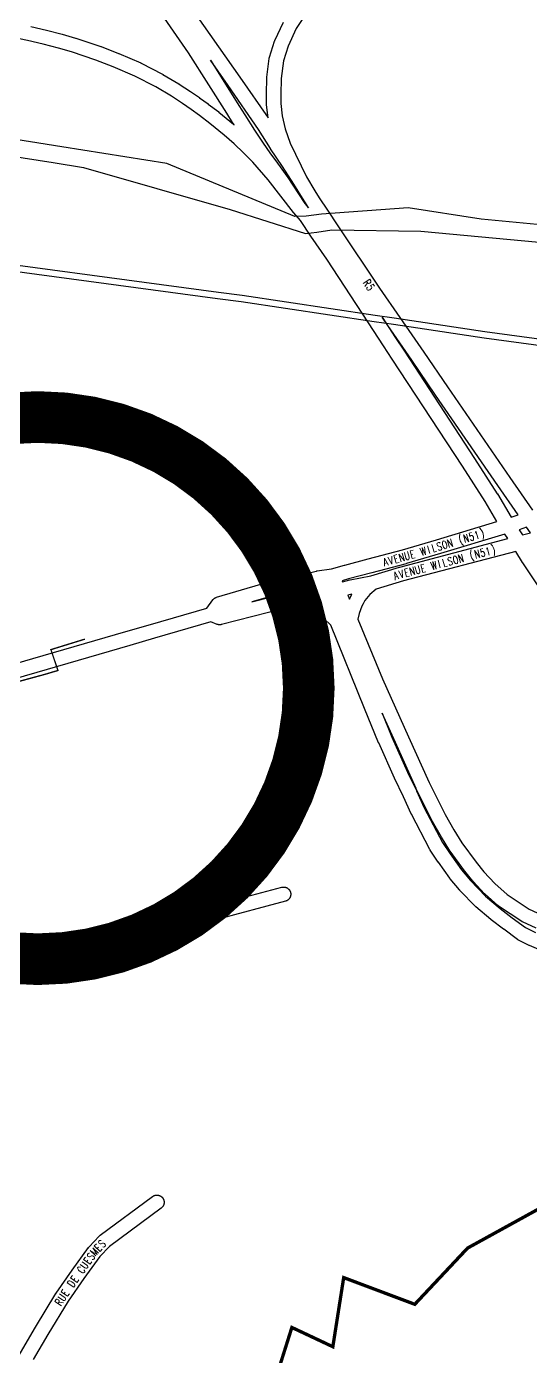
# Model space of a CAD drawing. Header units: millimetres. Extents: x 233857 to 235003, y 252930 to 253232.
# Drawn here: x 234687 to 234724.8, y 253028.1 to 253127.8 of the extents above; entities that cross this region are included whole.
import ezdxf
from ezdxf.enums import TextEntityAlignment as Align

# ---------------------------------------------------------------- set-up
doc = ezdxf.new("R2010")
doc.units = ezdxf.units.MM
doc.layers.get('0').update_dxf_attribs({"linetype": 'CONTINUOUS'})
for name, color, linetype in [('1CARTOUCHE', 7, 'CONTINUOUS'), ('1GAZ_POSE', 1, 'CONTINUOUS'), ('IGN', 253, 'CONTINUOUS')]:
    doc.layers.add(name, color=color, linetype=linetype)
doc.styles.add('BR11', font='ROMANS.shx', dxfattribs={"width": 0.7, "height": 6})

# ---------------------------------------------------------------- blocks, each defined once
blk = doc.blocks.new('*U66')
at = {"color": 0, "style": 'BR11', "width": 0.7}
for s, rotation, p in [('S', 46.70642, (117107.31, 126119.65)), ('S', 53.55091, (117099.06, 126110.16)), ('M', 46.84017, (117101.56, 126113.53)), ('E', 46.70642, (117104.43, 126116.6)), ('C', 54.30439, (117091.67, 126099.96)), ('U', 54.05323, (117094.12, 126103.37)), ('E', 53.80207, (117096.58, 126106.77)), ('D', 55.05786, (117084.41, 126089.66)), ('E', 54.80671, (117086.81, 126093.1)), ('U', 55.97231, (117077.29, 126079.26)), ('E', 55.56018, (117079.64, 126082.74)), ('R', 58.40023, (117075.09, 126075.68))]:
    blk.add_text(s, height=6, rotation=rotation, dxfattribs=at).set_placement(p, align=Align.MIDDLE)
blk = doc.blocks.new('*U112')
at = {"color": 0, "style": 'BR11', "width": 0.7}
for s, rotation, p in [('(', 14.73708, (117384.58, 126635.55)), ('N', 14.73708, (117388.65, 126636.62)), ('5', 14.73708, (117392.71, 126637.68)), ('1', 14.73708, (117396.77, 126638.75)), (')', 14.73708, (117400.83, 126639.82)), ('W', 14.73708, (117356.15, 126628.07)), ('I', 14.73708, (117360.21, 126629.14)), ('L', 14.73708, (117364.28, 126630.21)), ('S', 14.73708, (117368.34, 126631.27)), ('O', 14.73708, (117372.4, 126632.34)), ('N', 14.73708, (117376.46, 126633.41)), ('A', 16.81304, (117327.76, 126620.44)), ('V', 14.79315, (117331.78, 126621.65)), ('E', 14.73708, (117335.84, 126622.73)), ('N', 14.73708, (117339.9, 126623.8)), ('U', 14.73708, (117343.97, 126624.86)), ('E', 14.73708, (117348.03, 126625.93))]:
    blk.add_text(s, height=6, rotation=rotation, dxfattribs=at).set_placement(p, align=Align.MIDDLE)
blk = doc.blocks.new('*U113')
at = {"color": 0, "style": 'BR11', "width": 0.7}
for s, rotation, p in [('(', 16.70793, (117376.3, 126647.24)), ('N', 16.70793, (117380.32, 126648.45)), ('5', 16.70793, (117384.34, 126649.65)), ('1', 16.70793, (117388.37, 126650.86)), (')', 16.70793, (117392.39, 126652.07)), ('E', 16.23127, (117340.09, 126636.38)), ('W', 16.71607, (117348.15, 126638.74)), ('I', 16.95847, (117352.18, 126639.95)), ('L', 17.11094, (117356.19, 126641.17)), ('S', 16.70793, (117360.21, 126642.41)), ('O', 16.70793, (117364.23, 126643.62)), ('N', 16.70793, (117368.25, 126644.82)), ('A', 15.01927, (117319.86, 126630.76)), ('V', 15.26167, (117323.92, 126631.85)), ('E', 15.50407, (117327.97, 126632.96)), ('N', 15.74647, (117332.01, 126634.08)), ('U', 15.98887, (117336.06, 126635.22))]:
    blk.add_text(s, height=6, rotation=rotation, dxfattribs=at).set_placement(p, align=Align.MIDDLE)
blk = doc.blocks.new('*U154')
at = {"color": 0, "style": 'BR11', "width": 0.7}
for s, p in [('R', (117306.21, 126840.1)), ('5', (117308.55, 126836.61))]:
    blk.add_text(s, height=6, rotation=303.82209, dxfattribs=at).set_placement(p, align=Align.MIDDLE)

msp = doc.modelspace()

# ---------------------------------------------------------------- linework, layer by layer
at = {"layer": '1CARTOUCHE', "color": 251, "const_width": 3.873, "flags": 128}
msp.add_lwpolyline([(234667.504, 253078.23, 1), (234708.153, 253078.23, 1)], format="xyb", close=True, dxfattribs=at)
at = {"layer": '1GAZ_POSE', "const_width": 0.1, "flags": 128}
msp.add_lwpolyline([(234679.562, 253074.591), (234679.057, 253075.879), (234679.061, 253076.049), (234679.11, 253076.295), (234679.162, 253076.477), (234679.255, 253076.678), (234679.435, 253076.831), (234679.602, 253076.912), (234681.316, 253077.339), (234688.319, 253079.248), (234689.345, 253079.551), (234688.818, 253081.115), (234691.37, 253081.904)], dxfattribs=at)
at = {"layer": 'IGN'}
for points in [[(234696.409, 253133.397), (234702.982, 253124.03), (234702.984, 253124.028), (234705.095, 253120.986), (234704.988, 253121.958), (234704.986, 253121.975), (234704.985, 253121.992), (234704.985, 253122.008), (234704.972, 253122.734), (234704.972, 253122.748), (234704.972, 253122.762), (234705.015, 253123.996), (234705.015, 253124.011), (234705.017, 253124.027), (234705.018, 253124.042), (234705.184, 253125.424), (234705.186, 253125.441), (234705.189, 253125.457), (234705.192, 253125.474), (234705.196, 253125.491), (234705.2, 253125.507), (234705.205, 253125.523), (234705.586, 253126.721), (234705.591, 253126.737), (234705.597, 253126.753), (234705.603, 253126.769), (234705.61, 253126.784), (234706.245, 253128.158)], [(234687.314, 253127.831), (234688.482, 253127.55), (234688.489, 253127.549), (234689.653, 253127.253), (234689.663, 253127.25), (234689.673, 253127.247), (234690.669, 253126.953), (234690.685, 253126.948), (234692.549, 253126.333), (234692.563, 253126.329), (234692.576, 253126.324), (234693.882, 253125.816), (234693.891, 253125.813), (234693.9, 253125.809), (234695.553, 253125.096), (234695.57, 253125.089), (234695.587, 253125.081), (234697.187, 253124.257), (234697.201, 253124.25), (234697.215, 253124.242), (234698.421, 253123.53), (234698.432, 253123.523), (234698.443, 253123.516), (234699.279, 253122.966), (234699.292, 253122.957), (234699.947, 253122.498), (234699.956, 253122.493), (234700.603, 253122.021), (234700.61, 253122.016), (234701.398, 253121.424), (234701.409, 253121.415), (234701.42, 253121.406), (234702.505, 253120.496), (234702.514, 253120.489), (234702.546, 253120.46), (234702.443, 253120.625), (234701.999, 253121.329), (234701.999, 253121.329), (234700.659, 253123.455), (234699.137, 253125.865), (234694.852, 253132.059)], [(234708.425, 253129.537), (234707.21, 253127.67), (234706.605, 253126.362), (234706.25, 253125.245), (234706.093, 253123.936), (234706.052, 253122.739), (234706.064, 253122.052), (234706.167, 253121.121), (234706.379, 253120.166), (234706.746, 253119.073), (234707.973, 253116.559), (234708.6, 253115.519), (234708.933, 253114.986), (234709.557, 253114.052), (234709.558, 253114.051), (234710.328, 253112.89), (234713.466, 253108.207), (234714.975, 253106.021), (234716.771, 253103.424), (234716.774, 253103.42), (234718.545, 253100.808), (234723.225, 253094.028), (234723.225, 253094.027), (234724.915, 253091.561)], [(234780.396, 253129.092), (234776.705, 253127.579), (234746.734, 253114.803), (234740.781, 253113.531), (234734.5, 253112.843), (234727.383, 253112.795), (234721.083, 253113.379), (234715.595, 253114.242), (234709.108, 253113.752), (234707.954, 253113.623), (234707.097, 253113.575), (234697.514, 253117.57), (234689.634, 253118.796), (234638.081, 253127.042), (234631.781, 253127.856), (234628.682, 253128.123), (234623.886, 253128.086), (234618.1, 253128.042), (234592.797, 253127.96)], [(234683.834, 253079.397), (234687.464, 253080.447), (234694.442, 253082.465), (234696.291, 253083.007), (234696.293, 253083.007), (234700.509, 253084.228), (234700.95, 253084.837), (234700.961, 253084.851), (234700.972, 253084.865), (234700.983, 253084.878), (234700.995, 253084.891), (234701.008, 253084.904), (234701.021, 253084.916), (234701.034, 253084.928), (234701.047, 253084.94), (234701.061, 253084.95), (234701.076, 253084.961), (234701.09, 253084.971), (234701.105, 253084.98), (234701.121, 253084.989), (234701.136, 253084.998), (234701.152, 253085.006), (234701.168, 253085.013), (234701.184, 253085.02), (234701.201, 253085.027), (234701.218, 253085.033), (234701.235, 253085.038), (234704.554, 253086.015), (234704.554, 253086.015), (234705.325, 253086.241), (234705.34, 253086.245), (234705.355, 253086.249), (234705.37, 253086.252), (234707.131, 253086.606), (234708.712, 253087.002), (234708.727, 253087.006), (234708.742, 253087.009), (234708.756, 253087.011), (234708.771, 253087.014), (234709.861, 253087.16), (234710.841, 253087.452), (234710.859, 253087.456), (234712.6, 253087.91), (234715.17, 253088.597), (234717.721, 253089.354), (234722.259, 253090.716), (234721.369, 253092.23), (234719.673, 253094.86), (234714.414, 253102.89), (234714.413, 253102.891), (234713.761, 253103.893), (234712.631, 253105.625), (234709.499, 253110.377), (234708.316, 253112.118), (234708.315, 253112.12), (234707.524, 253113.294), (234707.022, 253113.871), (234707.012, 253113.882), (234707.003, 253113.894), (234705.115, 253116.326), (234703.945, 253117.653), (234703.259, 253118.347), (234702.546, 253119.025), (234701.807, 253119.672), (234700.737, 253120.57), (234699.964, 253121.151), (234699.324, 253121.616), (234698.679, 253122.068), (234697.861, 253122.606), (234696.679, 253123.304), (234695.109, 253124.112), (234693.482, 253124.813), (234692.198, 253125.312), (234690.355, 253125.92), (234689.377, 253126.208), (234688.226, 253126.501), (234687.071, 253126.779), (234685.52, 253127.096)], [(234647.822, 253124.039), (234688.995, 253117.627), (234691.261, 253117.264), (234702.254, 253114.114), (234707.913, 253112.311), (234708.763, 253112.421), (234709.879, 253112.591), (234716.557, 253112.496), (234731.875, 253111.074)], [(234780.396, 253097.451), (234779.221, 253097.615), (234763.838, 253099.503), (234755.195, 253100.586), (234752.17, 253100.944), (234743.935, 253101.878), (234738, 253102.683), (234721.358, 253104.943), (234714.566, 253105.952), (234713.117, 253106.159), (234703.146, 253107.661), (234701.378, 253107.898), (234679.446, 253110.834), (234647.726, 253115.579), (234636.726, 253117.161), (234622.333, 253119.711), (234611.792, 253121.711), (234609.427, 253122.087), (234606.988, 253122.472), (234606.336, 253122.575), (234600.632, 253122.65), (234592.797, 253123.181)], [(234780.396, 253096.966), (234779.159, 253097.139), (234763.779, 253099.026), (234755.137, 253100.11), (234752.115, 253100.467), (234743.875, 253101.401), (234737.935, 253102.208), (234721.291, 253104.468), (234714.496, 253105.477), (234713.048, 253105.684), (234703.078, 253107.186), (234701.315, 253107.423), (234679.378, 253110.359), (234647.656, 253115.104), (234636.65, 253116.687), (234622.246, 253119.239), (234611.709, 253121.238), (234609.352, 253121.613), (234606.913, 253121.998), (234606.295, 253122.096), (234600.613, 253122.171), (234592.797, 253122.7)], [(234725.339, 253085.899), (234724.19, 253087.612), (234724.18, 253087.626), (234724.171, 253087.641), (234723.683, 253088.481), (234715.251, 253086.263), (234713.202, 253085.643), (234712.728, 253085.247), (234712.366, 253084.809), (234712.225, 253084.543), (234712.134, 253084.372), (234711.939, 253083.814), (234711.829, 253083.388), (234713.671, 253078.932), (234715.63, 253074.585), (234717.178, 253071.146), (234718.373, 253068.747), (234719.027, 253067.608), (234719.629, 253066.625), (234720.691, 253065.174), (234721.278, 253064.458), (234722.103, 253063.57), (234723.021, 253062.767), (234723.85, 253062.199), (234724.673, 253061.661), (234725.609, 253061.229)], [(234725.79, 253058.449), (234724.693, 253058.933), (234724.683, 253058.937), (234724.673, 253058.942), (234723.885, 253059.329), (234723.871, 253059.336), (234723.856, 253059.344), (234723.842, 253059.352), (234723.828, 253059.361), (234723.815, 253059.37), (234723.802, 253059.38), (234722.765, 253060.147), (234722.758, 253060.152), (234721.822, 253060.869), (234721.811, 253060.878), (234721.801, 253060.887), (234720.688, 253061.832), (234720.675, 253061.843), (234720.662, 253061.855), (234720.65, 253061.868), (234719.488, 253063.068), (234719.479, 253063.077), (234719.471, 253063.087), (234719.463, 253063.096), (234718.756, 253063.938), (234718.747, 253063.949), (234718.738, 253063.96), (234718.73, 253063.972), (234717.873, 253065.173), (234717.864, 253065.185), (234717.257, 253066.088), (234717.25, 253066.101), (234717.242, 253066.113), (234717.235, 253066.126), (234717.228, 253066.139), (234715.845, 253068.774), (234715.838, 253068.789), (234715.831, 253068.804), (234715.258, 253070.078), (234714.585, 253071.468), (234714.579, 253071.482), (234713.395, 253074.117), (234713.392, 253074.125), (234713.388, 253074.134), (234712.341, 253076.699), (234712.341, 253076.7), (234709.804, 253082.948), (234708.808, 253083.906), (234708.26, 253084.168), (234707.471, 253084.499), (234701.611, 253082.991), (234701.594, 253082.987), (234701.576, 253082.984), (234701.559, 253082.981), (234701.541, 253082.978), (234701.524, 253082.977), (234701.506, 253082.975), (234701.489, 253082.975), (234701.471, 253082.974), (234701.453, 253082.975), (234701.436, 253082.976), (234701.418, 253082.977), (234701.401, 253082.98), (234701.383, 253082.982), (234701.366, 253082.986), (234701.349, 253082.99), (234701.332, 253082.994), (234701.315, 253082.999), (234701.298, 253083.005), (234701.282, 253083.011), (234700.812, 253083.192), (234696.594, 253081.97), (234694.745, 253081.428), (234694.743, 253081.428), (234687.764, 253079.41), (234684.12, 253078.356)], [(234725.189, 253060.233), (234724.184, 253060.698), (234724.17, 253060.705), (234724.156, 253060.712), (234724.142, 253060.719), (234724.128, 253060.727), (234724.115, 253060.736), (234723.254, 253061.298), (234723.245, 253061.305), (234722.384, 253061.894), (234722.371, 253061.903), (234722.359, 253061.913), (234722.346, 253061.923), (234722.334, 253061.933), (234721.371, 253062.776), (234721.36, 253062.785), (234721.35, 253062.795), (234721.34, 253062.805), (234721.331, 253062.815), (234720.476, 253063.735), (234720.465, 253063.748), (234720.454, 253063.76), (234719.847, 253064.5), (234719.838, 253064.512), (234719.829, 253064.524), (234718.744, 253066.005), (234718.736, 253066.017), (234718.728, 253066.029), (234718.72, 253066.042), (234718.102, 253067.05), (234718.094, 253067.064), (234717.428, 253068.224), (234717.42, 253068.238), (234717.413, 253068.252), (234716.207, 253070.674), (234716.202, 253070.683), (234716.198, 253070.693), (234714.645, 253074.141), (234713.652, 253076.345), (234714.384, 253074.551), (234715.561, 253071.932), (234716.233, 253070.542), (234716.24, 253070.528), (234716.809, 253069.262), (234718.17, 253066.666), (234718.756, 253065.794), (234719.596, 253064.617), (234720.278, 253063.805), (234721.408, 253062.638), (234722.49, 253061.718), (234723.411, 253061.012), (234724.405, 253060.277), (234725.138, 253059.916)], [(234680.731, 253056.752), (234687.25, 253058.483), (234687.352, 253058.511), (234687.369, 253058.515), (234687.387, 253058.519), (234688.518, 253058.746), (234688.535, 253058.749), (234688.552, 253058.752), (234688.57, 253058.754), (234688.587, 253058.755), (234689.406, 253058.813), (234689.42, 253058.814), (234689.434, 253058.815), (234689.448, 253058.815), (234689.463, 253058.814), (234690.253, 253058.787), (234691.284, 253058.974), (234692.589, 253059.28), (234694.043, 253059.685), (234695.433, 253060.101), (234696.211, 253060.385), (234696.216, 253060.387), (234697.657, 253060.898), (234697.662, 253060.9), (234699.556, 253061.554), (234699.569, 253061.558), (234699.582, 253061.562), (234699.595, 253061.566), (234700.894, 253061.907), (234706.122, 253063.299), (234706.139, 253063.304), (234706.158, 253063.308), (234706.176, 253063.311), (234706.194, 253063.314), (234706.212, 253063.316), (234706.231, 253063.317), (234706.249, 253063.318), (234706.268, 253063.318), (234706.286, 253063.317), (234706.304, 253063.316), (234706.323, 253063.314), (234706.341, 253063.312), (234706.359, 253063.309), (234706.377, 253063.305), (234706.395, 253063.301), (234706.413, 253063.296), (234706.431, 253063.29), (234706.448, 253063.284), (234706.465, 253063.277), (234706.482, 253063.27), (234706.499, 253063.262), (234706.515, 253063.254), (234706.531, 253063.245), (234706.547, 253063.235), (234706.563, 253063.225), (234706.578, 253063.215), (234706.592, 253063.204), (234706.607, 253063.192), (234706.621, 253063.18), (234706.634, 253063.168), (234706.647, 253063.155), (234706.66, 253063.141), (234706.672, 253063.127), (234706.684, 253063.113), (234706.695, 253063.098), (234706.706, 253063.083), (234706.716, 253063.068), (234706.725, 253063.052), (234706.735, 253063.036), (234706.743, 253063.02), (234706.751, 253063.003), (234706.759, 253062.986), (234706.765, 253062.969), (234706.772, 253062.952), (234706.777, 253062.934), (234706.782, 253062.917), (234706.787, 253062.899), (234706.791, 253062.881), (234706.794, 253062.863), (234706.796, 253062.844), (234706.799, 253062.826), (234706.8, 253062.808), (234706.801, 253062.789), (234706.801, 253062.771), (234706.8, 253062.752), (234706.799, 253062.734), (234706.797, 253062.716), (234706.795, 253062.697), (234706.792, 253062.679), (234706.788, 253062.661), (234706.784, 253062.643), (234706.779, 253062.625), (234706.773, 253062.608), (234706.767, 253062.59), (234706.76, 253062.573), (234706.753, 253062.556), (234706.745, 253062.539), (234706.737, 253062.523), (234706.728, 253062.507), (234706.718, 253062.491), (234706.708, 253062.476), (234706.698, 253062.461), (234706.687, 253062.446), (234706.675, 253062.432), (234706.663, 253062.418), (234706.651, 253062.404), (234706.638, 253062.391), (234706.624, 253062.378), (234706.61, 253062.366), (234706.596, 253062.354), (234706.581, 253062.343), (234706.566, 253062.333), (234706.551, 253062.322), (234706.535, 253062.313), (234706.519, 253062.304), (234706.503, 253062.295), (234706.486, 253062.287), (234706.469, 253062.28), (234706.452, 253062.273), (234706.435, 253062.267), (234706.417, 253062.261), (234706.4, 253062.256), (234701.171, 253060.863), (234701.17, 253060.862), (234699.889, 253060.526), (234698.016, 253059.88), (234696.58, 253059.37), (234695.789, 253059.081), (234695.774, 253059.075), (234695.758, 253059.071), (234694.347, 253058.649), (234694.338, 253058.646), (234692.868, 253058.236), (234692.857, 253058.234), (234692.846, 253058.231), (234691.518, 253057.919), (234691.504, 253057.916), (234691.49, 253057.913), (234690.389, 253057.714), (234690.372, 253057.712), (234690.356, 253057.709), (234690.34, 253057.708), (234690.324, 253057.706), (234690.307, 253057.706), (234690.291, 253057.706), (234690.274, 253057.706), (234689.454, 253057.734), (234688.697, 253057.68), (234687.617, 253057.464), (234687.531, 253057.44), (234687.528, 253057.439), (234680.991, 253055.703)], [(234686.366, 253028.101), (234687.661, 253030.311), (234687.665, 253030.318), (234689.197, 253032.844), (234689.206, 253032.857), (234689.215, 253032.871), (234690.405, 253034.589), (234690.412, 253034.599), (234691.639, 253036.291), (234691.65, 253036.305), (234691.66, 253036.318), (234691.672, 253036.331), (234691.683, 253036.344), (234692.446, 253037.154), (234692.458, 253037.166), (234692.469, 253037.177), (234692.481, 253037.188), (234692.493, 253037.198), (234692.506, 253037.209), (234692.519, 253037.218), (234696.444, 253040.118), (234696.459, 253040.129), (234696.475, 253040.139), (234696.49, 253040.149), (234696.507, 253040.158), (234696.523, 253040.166), (234696.54, 253040.174), (234696.556, 253040.182), (234696.573, 253040.189), (234696.591, 253040.195), (234696.608, 253040.201), (234696.626, 253040.206), (234696.644, 253040.21), (234696.662, 253040.214), (234696.68, 253040.217), (234696.698, 253040.22), (234696.717, 253040.222), (234696.735, 253040.223), (234696.754, 253040.224), (234696.772, 253040.224), (234696.79, 253040.223), (234696.809, 253040.222), (234696.827, 253040.22), (234696.846, 253040.218), (234696.864, 253040.215), (234696.882, 253040.211), (234696.9, 253040.207), (234696.918, 253040.202), (234696.935, 253040.196), (234696.953, 253040.19), (234696.97, 253040.184), (234696.987, 253040.176), (234697.003, 253040.169), (234697.02, 253040.16), (234697.036, 253040.151), (234697.052, 253040.142), (234697.067, 253040.132), (234697.082, 253040.121), (234697.097, 253040.11), (234697.111, 253040.098), (234697.125, 253040.086), (234697.139, 253040.074), (234697.152, 253040.061), (234697.165, 253040.048), (234697.177, 253040.034), (234697.189, 253040.019), (234697.2, 253040.005), (234697.21, 253039.99), (234697.221, 253039.974), (234697.23, 253039.959), (234697.239, 253039.943), (234697.248, 253039.926), (234697.256, 253039.91), (234697.263, 253039.893), (234697.27, 253039.876), (234697.276, 253039.858), (234697.282, 253039.841), (234697.287, 253039.823), (234697.291, 253039.805), (234697.295, 253039.787), (234697.299, 253039.769), (234697.301, 253039.751), (234697.303, 253039.732), (234697.304, 253039.714), (234697.305, 253039.695), (234697.305, 253039.677), (234697.305, 253039.659), (234697.303, 253039.64), (234697.302, 253039.622), (234697.299, 253039.604), (234697.296, 253039.585), (234697.293, 253039.567), (234697.288, 253039.549), (234697.283, 253039.532), (234697.278, 253039.514), (234697.272, 253039.497), (234697.265, 253039.479), (234697.258, 253039.462), (234697.25, 253039.446), (234697.242, 253039.429), (234697.233, 253039.413), (234697.223, 253039.398), (234697.213, 253039.382), (234697.202, 253039.367), (234697.191, 253039.352), (234697.18, 253039.338), (234697.168, 253039.324), (234697.155, 253039.31), (234697.142, 253039.297), (234697.129, 253039.285), (234697.115, 253039.272), (234697.101, 253039.261), (234697.086, 253039.25), (234693.199, 253036.378), (234692.493, 253035.629), (234691.29, 253033.97), (234690.112, 253032.27), (234688.591, 253029.761), (234687.492, 253027.886)]]:
    msp.add_lwpolyline(points, dxfattribs=at)
for points in [[(234708.133, 253114.239), (234708.03, 253114.393), (234708.021, 253114.407), (234707.682, 253114.95), (234707.678, 253114.957), (234707.04, 253116.015), (234706.184, 253117.343), (234705.291, 253118.657), (234705.285, 253118.666), (234705.279, 253118.676), (234704.388, 253120.111), (234702.097, 253123.411), (234700.771, 253125.302), (234701.573, 253124.032), (234701.573, 253124.031), (234702.913, 253121.905), (234703.356, 253121.201), (234703.357, 253121.201), (234704.078, 253120.055), (234704.726, 253119.09), (234705.243, 253118.348), (234705.802, 253117.596), (234705.806, 253117.59), (234706.013, 253117.304), (234706.015, 253117.302), (234706.512, 253116.606), (234706.518, 253116.597), (234706.524, 253116.588), (234707.861, 253114.552)], [(234723.319, 253091.044), (234723.844, 253091.214), (234722.335, 253093.416), (234717.655, 253100.196), (234717.653, 253100.2), (234715.882, 253102.812), (234714.087, 253105.407), (234714.087, 253105.408), (234713.648, 253106.043), (234714.665, 253104.483), (234714.665, 253104.483), (234715.317, 253103.481), (234720.578, 253095.45), (234720.58, 253095.447), (234722.282, 253092.805), (234722.288, 253092.796), (234722.294, 253092.787)], [(234712.809, 253086.653), (234714.948, 253087.299), (234714.958, 253087.302), (234714.967, 253087.305), (234723.07, 253089.436), (234722.848, 253089.765), (234718.031, 253088.319), (234718.029, 253088.319), (234715.47, 253087.56), (234715.456, 253087.556), (234712.877, 253086.866), (234712.874, 253086.865), (234711.14, 253086.414), (234710.662, 253086.272), (234710.684, 253086.206), (234711.235, 253086.335), (234711.252, 253086.339)], [(234724.178, 253089.724), (234724.766, 253089.873), (234724.482, 253090.286), (234723.922, 253090.104)], [(234708.076, 253085.729), (234708.546, 253085.823), (234708.536, 253085.845)], [(234703.879, 253084.69), (234706.734, 253085.425), (234705.606, 253085.198), (234704.858, 253084.978)], [(234711.193, 253084.902), (234711.271, 253085.049), (234711.271, 253085.05), (234711.384, 253085.261), (234711.072, 253085.188)]]:
    msp.add_lwpolyline(points, close=True, dxfattribs=at)
at = {"layer": 'IGN', "const_width": 0.25}
for points in [[(234705.297, 253025.268), (234706.884, 253030.3), (234709.956, 253028.854), (234710.769, 253034.038), (234716.1, 253032.035), (234720.062, 253036.253), (234727.454, 253040.325)], [(234727.454, 253040.325), (234720.062, 253036.253), (234716.1, 253032.035), (234710.769, 253034.038), (234709.956, 253028.854), (234706.884, 253030.3), (234705.297, 253025.268)]]:
    msp.add_lwpolyline(points, dxfattribs=at)

# ---------------------------------------------------------------- block references
at = {"layer": 'IGN', "xscale": 0.1, "yscale": 0.1, "zscale": 0.1}
for name in ['*U154', '*U113', '*U112', '*U66']:
    msp.add_blockref(name, (222981.915, 240424.614), dxfattribs=at)

doc.saveas('drawing.dxf')
